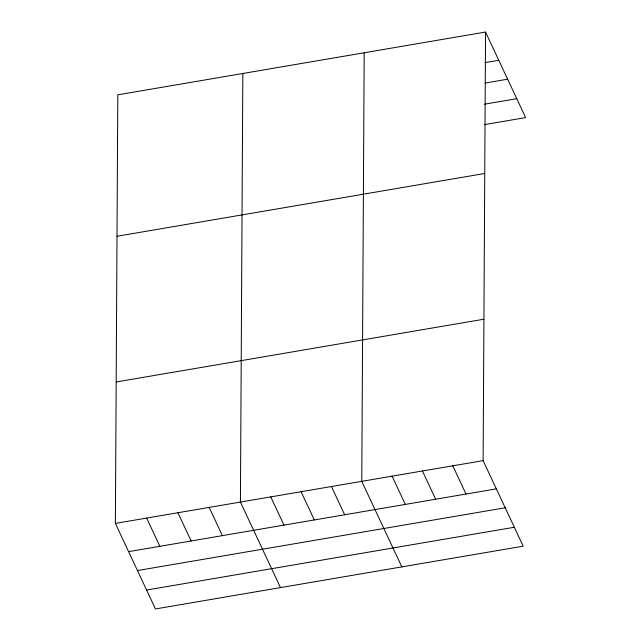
<?xml version="1.0" encoding="UTF-8"?>
<svg xmlns="http://www.w3.org/2000/svg" width="641" height="641" viewBox="0 0 641 641"><rect width="100%" height="100%" fill="white"/><g stroke="black" fill="none" stroke-linecap="round" stroke-linejoin="round"><path stroke-width="0.96" d="M485.549 32.05L483.122 460.631L523.192 546.172L155.451 608.95L115.38 523.409L117.808 94.828L485.549 32.05L525.62 117.591L484.516 124.61M242.835 73.483L240.415 502.063L280.486 587.605M364.192 52.77L361.772 481.351L401.843 566.884M485.069 62.626L498.77 60.286M485.125 83.042L507.632 79.196M484.46 104.195L516.758 98.682M117.007 236.257L484.748 173.479M116.181 381.98L483.923 319.202M115.38 523.409L483.122 460.631M128.609 551.645L496.35 488.867M137.47 570.554L505.212 507.776M146.597 590.04L514.338 527.263M452.786 465.807L466.015 494.051M422.443 470.991L435.672 499.227M392.108 476.167L405.336 504.403M331.429 486.527L344.658 514.763M301.094 491.703L314.322 519.939M270.75 496.887L283.979 525.123M209.158 507.4L222.387 535.636M177.902 512.736L191.13 540.972M146.645 518.072L159.865 546.308"/></g></svg>
